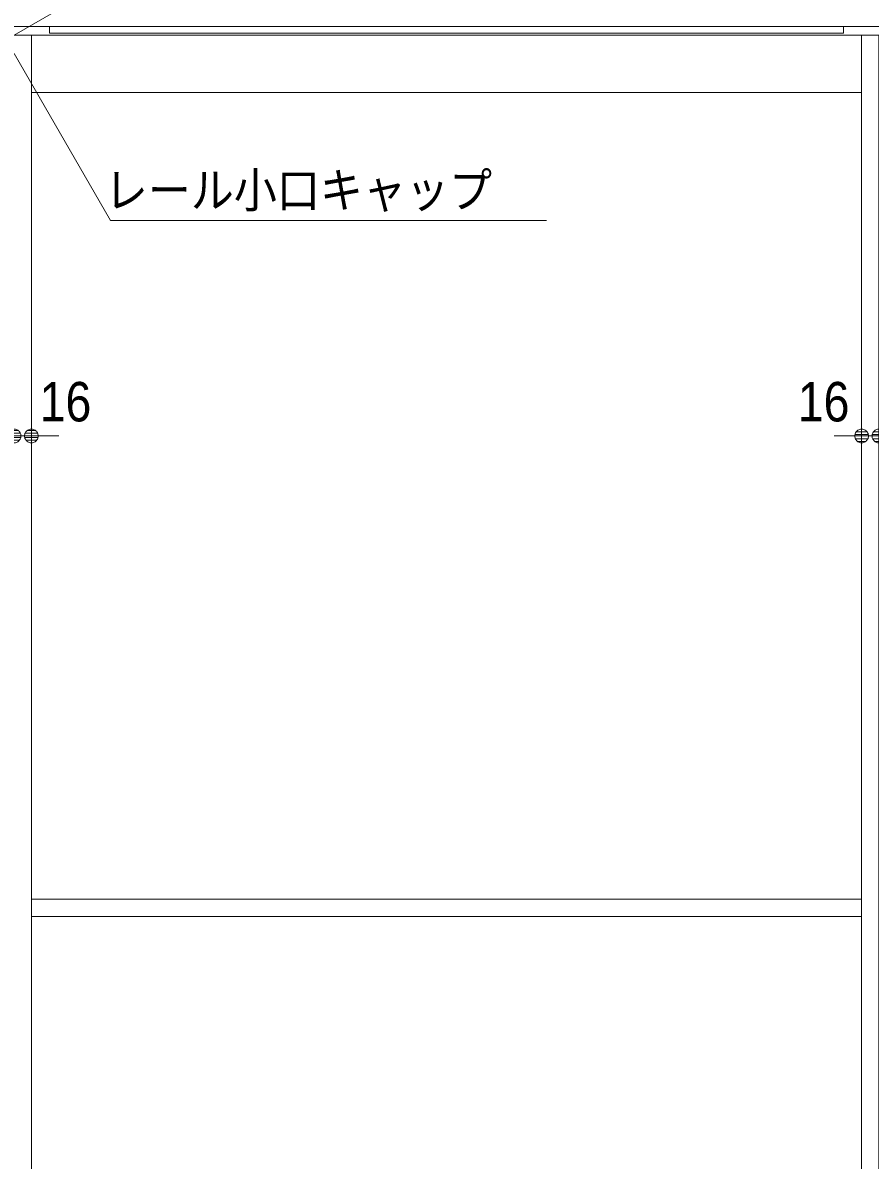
# Model space of a CAD drawing. Units: millimetres, scale not verified. Extents: x -6062 to 6062, y -3045 to 3045.
# Drawn here: x -3118 to -2330, y -702 to 354 of the extents above; entities that cross this region are included whole.
import ezdxf
from ezdxf.enums import TextEntityAlignment as Align

# ---------------------------------------------------------------- set-up
doc = ezdxf.new("R2010")
doc.units = ezdxf.units.MM
doc.header["$LTSCALE"] = 20
doc.linetypes.add('DOUBLE_CHAIN1', pattern=[8.8, 5, -1, 0.6, -0.6, 0.6, -1])
for name, color, linetype, lineweight in [('0-0_2寸法-2', 7, 'Continuous', 9), ('0-1_0', 7, 'Continuous', 9), ('0-3_2寸法-3', 7, 'Continuous', 9), ('0-4_3一般', 7, 'Continuous', 9)]:
    doc.layers.add(name, color=color, linetype=linetype, lineweight=lineweight)
doc.styles.add('ＭＳ ゴシック', font='')
doc.styles.add('ＭＳ Ｐゴシック', font='')
doc.styles.get('ＭＳ ゴシック').set_extended_font_data('MS Gothic')
doc.styles.get('ＭＳ Ｐゴシック').set_extended_font_data('MS PGothic')

# ---------------------------------------------------------------- blocks, each defined once
blk = doc.blocks.new('_Dot')
at = {"layer": '0-1_0'}
for p, q in [((-10, 0), (-20, 0)), ((9.78, 2), (-9.78, 2)), ((7.99, 6), (-7.99, 6)), ((9.16, -3.98), (-9.16, -3.98)), ((6, -7.98), (-6, -7.98))]:
    blk.add_line(p, q, dxfattribs=at)
for points in [[(10, 0), (9.92, 1.25), (9.69, 2.49), (9.3, 3.68), (8.76, 4.82), (8.09, 5.88), (7.29, 6.85), (6.37, 7.71), (5.36, 8.44), (4.26, 9.05), (3.09, 9.51), (1.87, 9.82), (0.63, 9.98), (-0.63, 9.98), (-1.87, 9.82), (-3.09, 9.51), (-4.26, 9.05), (-5.36, 8.44), (-6.37, 7.71), (-7.29, 6.85), (-8.09, 5.88), (-8.76, 4.82), (-9.3, 3.68), (-9.69, 2.49), (-9.92, 1.25), (-10, 0), (0, 0)], [(-10, 0), (-9.92, -1.25), (-9.69, -2.49), (-9.3, -3.68), (-8.76, -4.82), (-8.09, -5.88), (-7.29, -6.85), (-6.37, -7.71), (-5.36, -8.44), (-4.26, -9.05), (-3.09, -9.51), (-1.87, -9.82), (-0.63, -9.98), (0.63, -9.98), (1.87, -9.82), (3.09, -9.51), (4.26, -9.05), (5.36, -8.44), (6.37, -7.71), (7.29, -6.85), (8.09, -5.88), (8.76, -4.82), (9.3, -3.68), (9.69, -2.49), (9.92, -1.25), (10, 0), (0, 0)]]:
    blk.add_lwpolyline(points, close=True, dxfattribs=at)
blk = doc.blocks.new('グループ-11')
at = {"layer": '0-4_3一般'}
blk.add_line((-60560, 7000), (7360, 7000), dxfattribs=at)
blk = doc.blocks.new('グループ-12')
at = {"layer": '0-4_3一般'}
for p, q in [((-26100, 6880), (-26100, 7000)), ((-26100, 7000), (-11360, 7000)), ((-11360, 7000), (-11360, 6880)), ((-26440, -40000), (-26440, 6840)), ((-11360, 6880), (-26100, 6880)), ((-11020, 6840), (-11020, -40000)), ((-26440, 5780), (-11020, 5780)), ((-26440, -9200), (-11020, -9200)), ((-11020, -9520), (-26440, -9520))]:
    blk.add_line(p, q, dxfattribs=at)
at = {"layer": '0-4_3一般', "linetype": 'DOUBLE_CHAIN1'}
for p, q in [((-26440, -9520), (-26440, -9200)), ((-11020, -9200), (-11020, -9520))]:
    blk.add_line(p, q, dxfattribs=at)
at = {"layer": '0-4_3一般'}
blk.add_lwpolyline([(-26760, 6840), (-10700, 6840), (-10700, -40000)], dxfattribs=at)
blk.add_blockref('グループ-11', (0, 0), dxfattribs=at)

msp = doc.modelspace()

# ---------------------------------------------------------------- linework, layer by layer
at = {"layer": '0-0_2寸法-2'}
for p, q in [((-3109.5, -10), (-3109.3, -10)), ((-2338.5, -10), (-2338.3, -10)), ((-3109.5, -30), (-3125.5, -30)), ((-3112.79, -30), (-3100.08, -30)), ((-3096.79, -30), (-3084.08, -30)), ((-2351.21, -30), (-2363.92, -30)), ((-2335.21, -30), (-2347.92, -30)), ((-2338.5, -30), (-2322.5, -30))]:
    msp.add_line(p, q, dxfattribs=at)
at = {"layer": '0-3_2寸法-3'}
for points in [[(-3125.5, 342), (-2938.44, 450), (-2744.36, 450)], [(-2631.21, 170), (-3035.97, 170), (-3125.5, 325.08)]]:
    msp.add_lwpolyline(points, dxfattribs=at)

# ---------------------------------------------------------------- block references
at = {"layer": '0-0_2寸法-2', "xscale": 0.6356201, "yscale": 0.6356201, "rotation": 180}
for p in [(-3125.5, -30), (-3109.5, -30)]:
    msp.add_blockref('_Dot', p, dxfattribs=at)
at = {"layer": '0-0_2寸法-2', "xscale": 0.6356201, "yscale": 0.6356201}
for p in [(-2338.5, -30), (-2322.5, -30)]:
    msp.add_blockref('_Dot', p, dxfattribs=at)
at = {"layer": '0-4_3一般', "xscale": 0.05, "yscale": 0.05}
msp.add_blockref('グループ-12', (-1787.5, 0), dxfattribs=at)

# ---------------------------------------------------------------- texts
at = {"layer": '0-0_2寸法-2', "style": 'ＭＳ Ｐゴシック', "width": 0.9}
for p in [(-3101.82, -27.52), (-2397.83, -27.52)]:
    msp.add_text('16', height=36.66, dxfattribs=at).set_placement(p, align=Align.BOTTOM_LEFT)
at = {"layer": '0-3_2寸法-3', "style": 'ＭＳ ゴシック', "width": 0.9}
msp.add_text('レール小口キャップ', height=32.55, dxfattribs=at).set_placement((-3041.34, 172.19), align=Align.BOTTOM_LEFT)

doc.saveas('drawing.dxf')
